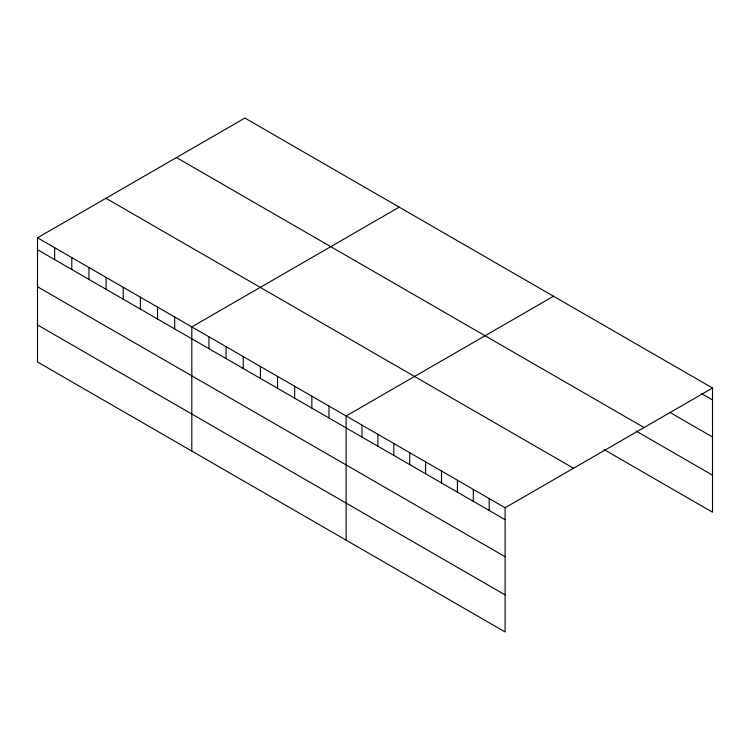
<?xml version="1.0" encoding="UTF-8"?>
<svg xmlns="http://www.w3.org/2000/svg" width="750" height="750" viewBox="0 0 750 750"><rect width="100%" height="100%" fill="white"/><g stroke="black" fill="none" stroke-linecap="round" stroke-linejoin="round"><path stroke-width="1.12" d="M37.5 237.797L505.106 507.759L505.106 631.941L37.5 361.978L37.5 237.797L244.894 118.059L712.5 388.022L712.5 512.203L604.191 449.672M399.206 207.15L191.812 326.887L191.812 451.069M553.519 296.231L346.116 415.978L346.116 540.159M505.106 507.759L712.5 388.022M701.569 393.619L712.5 399.938M669.769 412.312L712.5 436.988M176.456 157.566L644.062 427.538M635.991 430.978L712.5 475.153M105.938 198.281L573.544 468.253M37.5 249.703L505.106 519.675M37.5 286.753L505.106 556.725M37.5 324.928L505.106 594.891M489.206 498.581L489.206 510.497M473.306 489.403L473.306 501.319M457.406 480.225L457.406 492.141M441.506 471.047L441.506 482.953M425.606 461.869L425.606 473.775M409.716 452.691L409.716 464.597M393.816 443.512L393.816 455.419M377.916 434.334L377.916 446.241M362.016 425.156L362.016 437.062M328.969 406.078L328.969 417.984M311.831 396.178L311.831 408.084M294.684 386.278L294.684 398.184M277.538 376.378L277.538 388.284M260.391 366.478L260.391 378.394M243.244 356.578L243.244 368.494M226.097 346.678L226.097 358.594M208.95 336.788L208.95 348.694M174.666 316.988L174.666 328.894M157.519 307.087L157.519 318.994M140.372 297.188L140.372 309.094M123.225 287.288L123.225 299.203M106.078 277.387L106.078 289.303M88.941 267.488L88.941 279.403M71.794 257.597L71.794 269.503M54.647 247.697L54.647 259.603"/></g></svg>
